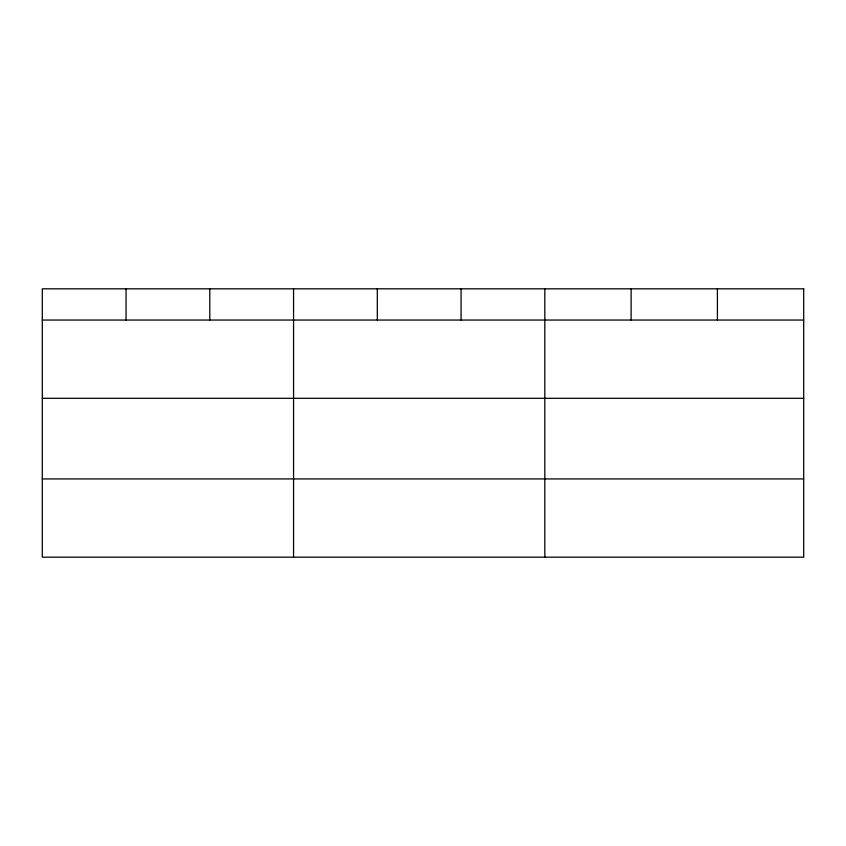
<?xml version="1.0" encoding="UTF-8"?>
<svg xmlns="http://www.w3.org/2000/svg" width="846" height="846" viewBox="0 0 846 846"><rect width="100%" height="100%" fill="white"/><g stroke="black" fill="none" stroke-linecap="round" stroke-linejoin="round"><path stroke-width="1.27" d="M42.3 320.052L803.7 320.052M42.3 398.307L803.7 398.307M42.3 478.931L803.7 478.931M717.408 288.824L717.408 320.052M631.116 288.824L631.116 320.052M544.824 288.824L544.824 557.176M461.07 288.824L461.07 320.052M377.316 288.824L377.316 320.052M293.562 288.824L293.562 557.176M209.808 288.824L209.808 320.052M126.054 288.824L126.054 320.052M803.7 288.824L42.3 288.824L42.3 557.176L803.7 557.176L803.7 288.824"/></g></svg>
